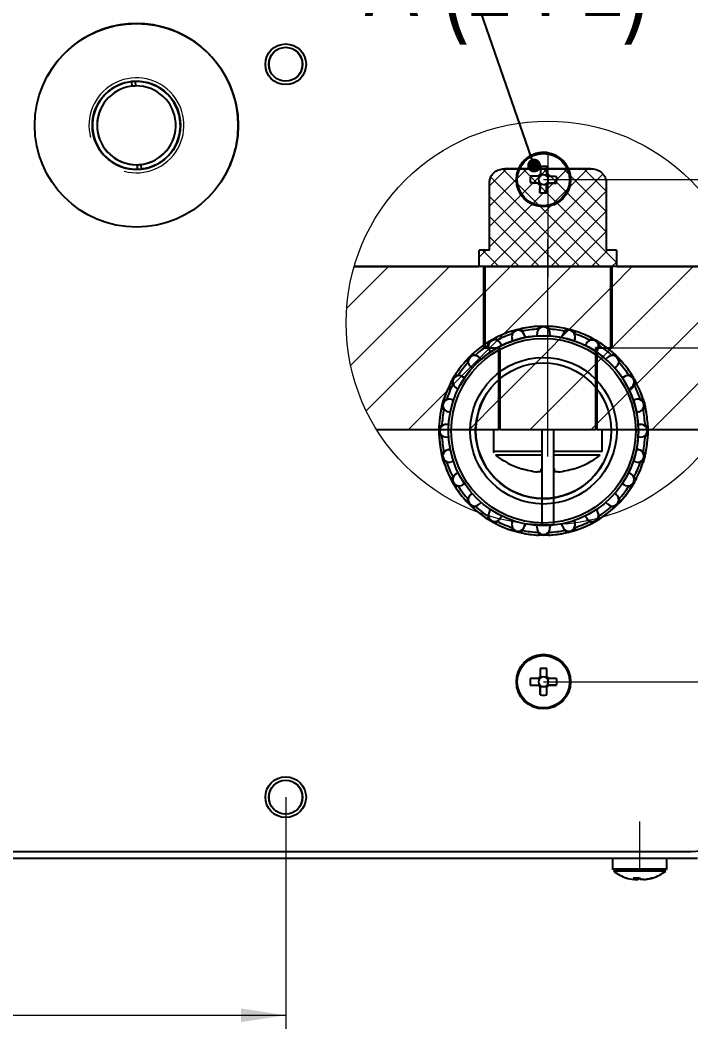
# Model space of a CAD drawing. Header units: millimetres. Extents: x 0 to 841, y -10 to 594.
# Drawn here: x 301.9 to 351.3, y 474.2 to 548.5 of the extents above; entities that cross this region are included whole.
import ezdxf

# ---------------------------------------------------------------- set-up
doc = ezdxf.new("R2010")
doc.units = ezdxf.units.MM
doc.linetypes.add('CENTERX2', pattern=[20.32, 12.7, -2.54, 2.54, -2.54])
doc.styles.add('SLDTEXTSTYLE0', font='TXT', dxfattribs={"width": 0.7})
doc.styles.add('SLDTEXTSTYLE5', font='TXT', dxfattribs={"width": 0.633333})
doc.dimstyles.new('SLDDIMSTYLE0', dxfattribs={"dimtxt": 3.5, "dimasz": 3.302, "dimexe": 0, "dimexo": 0.0625, "dimgap": 0.875, "dimtad": 2, "dimrnd": 1e-09, "dimzin": 12, "dimdsep": 46, "dimtxsty": 'SLDTEXTSTYLE0', "dimsah": 1, "dimcen": 0.09, "dimadec": 0, "dimazin": 3, "dimtfac": 1, "dimtofl": 0, "dimtmove": 0, "dimatfit": 3, "dimfxl": 0, "dimfrac": 2, "dimtolj": 1, "dimtzin": 12, "dimarcsym": 0})
doc.dimstyles.new('SLDDIMSTYLE1', dxfattribs={"dimtxt": 0.18, "dimasz": 1.016, "dimexe": 0, "dimexo": 0.0625, "dimgap": 0, "dimtad": 0, "dimtih": 1, "dimtoh": 1, "dimdec": 0, "dimrnd": 1e-09, "dimzin": 0, "dimdsep": 46, "dimtxsty": 'Standard', "dimblk1": 'DOT', "dimblk2": 'DOT', "dimsah": 1, "dimcen": 0.09, "dimadec": 0, "dimazin": 0, "dimtfac": 1.016, "dimtdec": 0, "dimtofl": 0, "dimtmove": 0, "dimatfit": 3, "dimldrblk": 'DOT', "dimfxl": 0, "dimfrac": 2, "dimtolj": 1, "dimtzin": 0, "dimarcsym": 0})
doc.dimstyles.new('SLDDIMSTYLE4', dxfattribs={"dimtxt": 3.5, "dimasz": 3.302, "dimexe": 0, "dimexo": 0.0625, "dimgap": 0.875, "dimtad": 2, "dimdec": 1, "dimrnd": 1e-09, "dimzin": 12, "dimdsep": 46, "dimtxsty": 'SLDTEXTSTYLE0', "dimsah": 1, "dimcen": 0.09, "dimadec": 0, "dimazin": 3, "dimtfac": 1, "dimtdec": 1, "dimtofl": 0, "dimtmove": 0, "dimatfit": 3, "dimfxl": 0, "dimfrac": 2, "dimtolj": 1, "dimtzin": 12, "dimarcsym": 0})
doc.dimstyles.new('SLDDIMSTYLE5', dxfattribs={"dimtxt": 3.5, "dimasz": 3.302, "dimexe": 0, "dimexo": 0.0625, "dimgap": 0.875, "dimtad": 2, "dimlfac": 0.5, "dimrnd": 1e-09, "dimzin": 12, "dimdsep": 46, "dimtxsty": 'SLDTEXTSTYLE0', "dimsah": 1, "dimcen": 0.09, "dimadec": 0, "dimazin": 3, "dimtfac": 1, "dimtmove": 0, "dimatfit": 0, "dimfxl": 0, "dimfrac": 2, "dimtolj": 1, "dimtzin": 12, "dimarcsym": 0})

# ---------------------------------------------------------------- blocks, each defined once
blk = doc.blocks.new('_D_6')
at = {"color": 7, "linetype": 'Continuous', "lineweight": 18}
for p, q in [((340.462, 536.722), (381.603, 536.722)), ((380.603, 536.722), (380.603, 499.722)), ((340.462, 499.722), (381.603, 499.722))]:
    blk.add_line(p, q, dxfattribs=at)
for points in [[(380.603, 536.722), (380.095, 533.42), (381.111, 533.42)], [(380.603, 499.722), (381.111, 503.024), (380.095, 503.024)]]:
    blk.add_solid(points, dxfattribs=at)
at = {"color": 7, "linetype": 'Continuous', "lineweight": 18, "insert": (376.092, 516.432), "char_height": 3.5, "attachment_point": 1, "rotation": 90, "style": 'SLDTEXTSTYLE0'}
blk.add_mtext('37', dxfattribs=at)
blk = doc.blocks.new('_D_7')
at = {"color": 7, "linetype": 'Continuous', "lineweight": 18}
for p, q in [((260.322, 491.222), (260.322, 474.154)), ((321.462, 491.222), (321.462, 474.154)), ((260.322, 475.154), (321.462, 475.154))]:
    blk.add_line(p, q, dxfattribs=at)
for points in [[(260.322, 475.154), (263.624, 474.646), (263.624, 475.662)], [(321.462, 475.154), (318.16, 475.662), (318.16, 474.646)]]:
    blk.add_solid(points, dxfattribs=at)
at = {"color": 7, "linetype": 'Continuous', "lineweight": 18, "insert": (287.577, 479.666), "char_height": 3.5, "attachment_point": 1, "rotation": 360, "style": 'SLDTEXTSTYLE0'}
blk.add_mtext('61', dxfattribs=at)
blk = doc.blocks.new('_Dot')
at = {"color": 0, "linetype": 'ByBlock', "lineweight": -2}
blk.add_line((-0.5, 0), (-1, 0), dxfattribs=at)
at = {"color": 0, "linetype": 'ByBlock', "const_width": 0.5}
blk.add_lwpolyline([(-0.25, 0, 1), (0.25, 0, 1)], format="xyb", close=True, dxfattribs=at)
blk = doc.blocks.new('SW_HATCH_0')
at = {"color": 0, "linetype": 'Continuous', "lineweight": 18}
for p, q in [((0.326, 7.81), (1.579, 9.063)), ((0.326, 6.313), (3.076, 9.063)), ((0.326, 4.816), (4.573, 9.063)), ((0.326, 3.32), (6.069, 9.063)), ((0.366, 1.863), (7.566, 9.063)), ((8.49, 1.863), (1.308, 9.045)), ((9.679, 2.171), (2.787, 9.063)), ((8.923, 4.424), (4.284, 9.063)), ((8.923, 5.921), (5.781, 9.063)), ((8.923, 7.417), (7.277, 9.063)), ((6.994, 1.863), (0.419, 8.437)), ((1.863, 1.863), (8.679, 8.679)), ((5.497, 1.863), (0.326, 7.034)), ((3.359, 1.863), (8.923, 7.426)), ((4, 1.863), (0.326, 5.537)), ((4.856, 1.863), (8.923, 5.929)), ((2.504, 1.863), (0.326, 4.04)), ((6.353, 1.863), (8.923, 4.432)), ((-0.43, 2.564), (0.069, 3.063)), ((1.007, 1.863), (-0.193, 3.063)), ((7.849, 1.863), (9.049, 3.063)), ((-10.206, -1.226), (-7.118, 1.863)), ((-9.912, -5.422), (-2.628, 1.863)), ((0, 0), (1.863, 1.863)), ((0.353, -4.137), (6.353, 1.863)), ((9.346, 1.863), (9.679, 2.195)), ((9.357, 0.376), (10.843, 1.863)), ((9.357, -4.114), (15.333, 1.863)), ((8.257, -9.704), (19.093, 1.133)), ((1.105, -7.875), (9.249, 0.268)), ((-8.764, -8.764), (-0.108, -0.108)), ((12.313, -10.137), (19.478, -2.972)), ((-5.647, -10.137), (0.353, -4.137)), ((8.257, -5.214), (9.333, -4.137)), ((3.333, -10.137), (8.144, -5.327)), ((-1.157, -10.137), (0.992, -7.988)), ((16.803, -10.137), (17.849, -9.092)), ((7.823, -10.137), (8.144, -9.817))]:
    blk.add_line(p, q, dxfattribs=at)
blk = doc.blocks.new('_D_9')
at = {"color": 7, "linetype": 'Continuous', "lineweight": 18}
for p, q in [((368.591, 530.322), (368.591, 536.672)), ((355.059, 530.322), (369.591, 530.322)), ((368.591, 530.322), (368.591, 524.322)), ((345.515, 524.322), (369.591, 524.322)), ((368.591, 524.322), (368.591, 517.972))]:
    blk.add_line(p, q, dxfattribs=at)
for points in [[(368.591, 530.322), (369.099, 533.624), (368.083, 533.624)], [(368.591, 524.322), (368.083, 521.02), (369.099, 521.02)]]:
    blk.add_solid(points, dxfattribs=at)
at = {"color": 7, "linetype": 'Continuous', "lineweight": 18, "insert": (364.079, 526.111), "char_height": 3.5, "attachment_point": 1, "rotation": 89.99976, "style": 'SLDTEXTSTYLE0'}
blk.add_mtext('3', dxfattribs=at)

msp = doc.modelspace()

# ---------------------------------------------------------------- linework, layer by layer
at = {"color": 7, "linetype": 'Continuous', "lineweight": 25}
for p, q in [((303.9, 544.355), (303.9, 544.355)), ((310.098, 543.943), (310.098, 543.943)), ((310.098, 543.943), (310.121, 543.603)), ((310.098, 543.943), (310.121, 543.603)), ((310.42, 543.623), (310.398, 543.963)), ((307.627, 542.292), (307.627, 542.292)), ((310.504, 537.824), (310.526, 537.484)), ((310.825, 537.504), (310.803, 537.844)), ((337.609, 537.522), (343.957, 537.522)), ((338.712, 537.691), (338.712, 537.691)), ((340.245, 537.698), (340.23, 537.07)), ((317.024, 537.092), (317.024, 537.092)), ((340.118, 536.633), (340.114, 536.49)), ((340.126, 536.97), (340.122, 536.827)), ((340.228, 536.99), (340.23, 537.07)), ((340.373, 537.066), (340.23, 537.07)), ((340.71, 537.058), (340.567, 537.062)), ((340.798, 536.474), (340.802, 536.617)), ((340.806, 536.811), (340.81, 536.954)), ((336.485, 531.522), (336.485, 536.522)), ((339.486, 536.505), (340.114, 536.49)), ((340.194, 536.488), (340.114, 536.49)), ((340.199, 535.758), (340.214, 536.386)), ((340.214, 536.386), (340.216, 536.466)), ((340.214, 536.386), (340.357, 536.383)), ((340.551, 536.378), (340.694, 536.375)), ((340.798, 536.474), (340.718, 536.476)), ((341.426, 536.459), (340.798, 536.474)), ((345.081, 536.522), (345.081, 531.522)), ((342.212, 535.754), (342.212, 535.754)), ((335.729, 530.322), (335.729, 531.522)), ((336.485, 531.522), (335.729, 531.522)), ((336.4, 531.522), (335.729, 531.522)), ((345.837, 531.522), (345.081, 531.522)), ((345.837, 531.522), (345.162, 531.522)), ((345.837, 531.522), (345.837, 530.322)), ((336.05, 530.322), (326.506, 530.322)), ((345.837, 530.322), (335.729, 530.322)), ((336.129, 530.322), (336.05, 530.322)), ((336.05, 530.322), (336.05, 524.322)), ((336.158, 530.322), (345.407, 530.322)), ((336.158, 524.322), (336.158, 530.322)), ((345.407, 530.322), (345.407, 524.322)), ((345.515, 530.322), (345.438, 530.322)), ((355.059, 530.322), (345.515, 530.322)), ((345.515, 524.322), (345.515, 530.322)), ((340.051, 525.63), (340.051, 525.63)), ((338.183, 524.841), (338.159, 525.007)), ((338.193, 525.385), (338.193, 525.385)), ((339.064, 525.249), (339.126, 525.093)), ((339.064, 525.249), (339.064, 525.249)), ((339.126, 525.093), (339.064, 525.249)), ((339.974, 525.205), (339.993, 525.372)), ((340.931, 525.372), (340.95, 525.205)), ((340.931, 525.372), (340.931, 525.372)), ((340.95, 525.205), (340.931, 525.372)), ((341.798, 525.093), (341.86, 525.249)), ((341.81, 525.114), (341.798, 525.093)), ((341.909, 525.385), (341.909, 525.385)), ((342.765, 525.007), (342.74, 524.841)), ((342.74, 524.841), (342.765, 525.007)), ((342.765, 525.007), (342.765, 525.007)), ((336.05, 524.322), (337.15, 524.322)), ((336.129, 524.322), (336.05, 524.322)), ((336.461, 524.668), (336.461, 524.668)), ((336.548, 524.026), (336.481, 524.18)), ((337.15, 524.322), (337.15, 518.322)), ((337.253, 524.322), (337.15, 524.322)), ((337.264, 518.322), (337.264, 524.322)), ((337.293, 524.648), (337.393, 524.513)), ((337.293, 524.648), (337.293, 524.648)), ((337.393, 524.513), (337.293, 524.648)), ((343.531, 524.513), (343.631, 524.648)), ((343.621, 524.629), (343.531, 524.513)), ((343.641, 524.668), (343.641, 524.668)), ((344.302, 524.322), (345.407, 524.322)), ((344.302, 524.322), (344.302, 518.322)), ((344.415, 524.322), (344.328, 524.322)), ((344.443, 524.18), (344.376, 524.026)), ((344.376, 524.026), (344.422, 524.146)), ((344.415, 518.322), (344.415, 524.322)), ((344.415, 524.322), (345.515, 524.322)), ((344.463, 524.213), (344.463, 524.213)), ((345.515, 524.322), (345.438, 524.322)), ((334.974, 523.527), (334.974, 523.527)), ((335.738, 523.609), (335.869, 523.505)), ((335.738, 523.609), (335.738, 523.609)), ((335.869, 523.505), (335.738, 523.609)), ((345.055, 523.505), (345.186, 523.609)), ((345.186, 523.609), (345.055, 523.505)), ((345.186, 523.609), (345.186, 523.609)), ((335.179, 522.815), (335.075, 522.946)), ((345.849, 522.946), (345.748, 522.821)), ((345.95, 523.072), (345.95, 523.072)), ((333.725, 521.951), (333.725, 521.951)), ((333.833, 522.04), (333.833, 522.04)), ((334.504, 522.203), (334.658, 522.136)), ((334.504, 522.203), (334.504, 522.203)), ((334.658, 522.136), (334.504, 522.203)), ((346.265, 522.136), (346.419, 522.203)), ((346.419, 522.203), (346.265, 522.136)), ((346.419, 522.203), (346.419, 522.203)), ((334.171, 521.291), (334.036, 521.391)), ((334.337, 521.612), (334.337, 521.611)), ((346.888, 521.391), (346.753, 521.291)), ((347.091, 521.585), (347.091, 521.585)), ((333.115, 520.308), (333.115, 520.308)), ((333.677, 520.525), (333.843, 520.501)), ((333.677, 520.525), (333.677, 520.525)), ((333.843, 520.501), (333.677, 520.525)), ((347.081, 520.501), (347.247, 520.525)), ((347.247, 520.525), (347.081, 520.501)), ((347.247, 520.525), (347.247, 520.525)), ((333.591, 519.558), (333.435, 519.62)), ((347.489, 519.62), (347.333, 519.558)), ((347.809, 519.853), (347.809, 519.853)), ((328.15, 518.322), (337.15, 518.322)), ((332.772, 518.606), (332.762, 518.222)), ((332.871, 518.449), (332.871, 518.449)), ((333.312, 518.691), (333.479, 518.71)), ((333.479, 518.71), (333.312, 518.691)), ((333.312, 518.691), (333.312, 518.691)), ((336.783, 518.322), (336.783, 516.702)), ((337.253, 518.322), (337.15, 518.322)), ((337.264, 518.322), (344.302, 518.322)), ((340.333, 518.322), (340.333, 511.303)), ((341.233, 511.303), (341.233, 518.322)), ((341.233, 518.322), (341.283, 518.322)), ((344.415, 518.322), (344.328, 518.322)), ((344.415, 518.322), (353.415, 518.322)), ((344.783, 516.702), (344.783, 518.322)), ((347.445, 518.71), (347.612, 518.691)), ((347.612, 518.691), (347.445, 518.71)), ((347.612, 518.691), (347.612, 518.691)), ((333.479, 517.734), (333.312, 517.753)), ((347.612, 517.753), (347.445, 517.734)), ((348.053, 517.995), (348.053, 517.995)), ((333.134, 516.623), (333.115, 516.591)), ((333.115, 516.591), (333.115, 516.591)), ((333.435, 516.824), (333.591, 516.886)), ((333.591, 516.886), (333.435, 516.824)), ((333.435, 516.824), (333.435, 516.824)), ((347.333, 516.886), (347.489, 516.824)), ((347.489, 516.824), (347.333, 516.886)), ((347.489, 516.824), (347.489, 516.824)), ((333.843, 515.944), (333.677, 515.919)), ((347.247, 515.919), (347.081, 515.944)), ((347.809, 516.136), (347.809, 516.136)), ((334.036, 515.053), (334.171, 515.153)), ((334.171, 515.153), (334.036, 515.053)), ((334.036, 515.053), (334.036, 515.053)), ((340.303, 515.186), (340.016, 515.186)), ((340.303, 515.186), (340.303, 515.398)), ((346.753, 515.153), (346.888, 515.053)), ((346.888, 515.053), (346.753, 515.153)), ((346.888, 515.053), (346.888, 515.053)), ((333.833, 514.859), (333.833, 514.859)), ((334.658, 514.308), (334.504, 514.241)), ((346.419, 514.241), (346.265, 514.308)), ((346.586, 514.832), (346.587, 514.833)), ((347.091, 514.404), (347.091, 514.405)), ((347.199, 514.494), (347.199, 514.494)), ((335.075, 513.498), (335.176, 513.624)), ((335.176, 513.624), (335.075, 513.498)), ((345.744, 513.629), (345.849, 513.498)), ((345.849, 513.498), (345.745, 513.629)), ((334.974, 513.372), (334.974, 513.372)), ((335.075, 513.498), (335.075, 513.498)), ((335.869, 512.939), (335.738, 512.835)), ((345.186, 512.835), (345.055, 512.939)), ((345.849, 513.498), (345.849, 513.498)), ((345.95, 512.917), (345.95, 512.917)), ((336.481, 512.265), (336.461, 512.231)), ((336.461, 512.231), (336.461, 512.231)), ((336.481, 512.265), (336.548, 512.418)), ((336.502, 512.298), (336.481, 512.265)), ((336.481, 512.265), (336.481, 512.265)), ((344.376, 512.418), (344.443, 512.265)), ((344.443, 512.265), (344.376, 512.418)), ((344.443, 512.265), (344.443, 512.265)), ((337.283, 511.776), (337.293, 511.796)), ((337.283, 511.776), (337.283, 511.776)), ((337.393, 511.931), (337.293, 511.796)), ((337.293, 511.796), (337.303, 511.816)), ((337.293, 511.796), (337.293, 511.796)), ((338.159, 511.437), (338.183, 511.603)), ((339.126, 511.351), (339.064, 511.195)), ((339.064, 511.195), (339.114, 511.331)), ((341.86, 511.195), (341.798, 511.351)), ((342.74, 511.603), (342.765, 511.437)), ((342.765, 511.437), (342.74, 511.603)), ((342.765, 511.437), (342.765, 511.437)), ((343.631, 511.796), (343.531, 511.931)), ((344.463, 511.776), (344.463, 511.776)), ((337.73, 511.023), (338.731, 510.719)), ((339.014, 511.059), (339.014, 511.059)), ((339.064, 511.195), (339.064, 511.195)), ((339.993, 511.072), (339.974, 511.239)), ((340.873, 510.814), (340.873, 510.814)), ((340.95, 511.239), (340.931, 511.072)), ((340.931, 511.072), (340.95, 511.239)), ((340.931, 511.072), (340.931, 511.072)), ((342.731, 511.059), (342.74, 511.077)), ((342.731, 511.059), (342.731, 511.059)), ((338.712, 500.691), (338.712, 500.691)), ((340.222, 500.692), (340.222, 500.064)), ((340.078, 499.962), (339.492, 499.962)), ((339.492, 499.482), (340.078, 499.482)), ((339.492, 499.482), (340.12, 499.482)), ((340.12, 499.962), (340.12, 499.819)), ((340.12, 499.625), (340.12, 499.482)), ((340.2, 499.482), (340.12, 499.482)), ((340.222, 499.984), (340.222, 500.064)), ((340.365, 500.064), (340.222, 500.064)), ((340.222, 499.38), (340.222, 499.46)), ((340.702, 500.064), (340.559, 500.064)), ((340.804, 499.482), (340.724, 499.482)), ((340.804, 499.819), (340.804, 499.962)), ((340.804, 499.482), (340.804, 499.625)), ((341.432, 499.482), (340.804, 499.482)), ((341.432, 499.962), (340.846, 499.962)), ((340.222, 498.752), (340.222, 499.38)), ((340.222, 499.38), (340.365, 499.38)), ((340.559, 499.38), (340.702, 499.38)), ((342.212, 498.754), (342.212, 498.754)), ((251.322, 487.222), (351.322, 487.222)), ((251.322, 487.222), (351.322, 487.222)), ((346.542, 487.222), (346.542, 487.222)), ((347.542, 487.222), (348.542, 487.222)), ((348.542, 487.222), (348.542, 487.222)), ((250.822, 486.722), (351.822, 486.722)), ((345.542, 486.722), (345.542, 485.912)), ((349.542, 485.912), (349.542, 486.722)), ((349.543, 485.913), (349.543, 486.722)), ((347.213, 485.154), (347.11, 485.154)), ((347.213, 485.154), (347.216, 485.283)), ((347.231, 485.154), (347.241, 485.282)), ((347.231, 485.154), (347.406, 485.154)), ((347.403, 485.282), (347.406, 485.154)), ((347.853, 485.154), (347.678, 485.154)), ((347.871, 485.154), (347.974, 485.154))]:
    msp.add_line(p, q, dxfattribs=at)
at = {"color": 7, "linetype": 'CENTERX2', "lineweight": 18}
for p, q in [((340.783, 538.522), (340.783, 529.522)), ((340.783, 524.322), (340.783, 532.322)), ((340.783, 516.322), (340.783, 524.322)), ((347.542, 489.42), (347.542, 485.912))]:
    msp.add_line(p, q, dxfattribs=at)
at = {"color": 7, "linetype": 'Continuous', "lineweight": 18}
msp.add_line((336.158, 524.322), (337.264, 524.322), dxfattribs=at)
at = {"color": 8, "linetype": 'Continuous', "lineweight": 25}
for p, q in [((351.322, 487.222), (351.322, 487.222)), ((349.543, 485.913), (349.542, 485.913))]:
    msp.add_line(p, q, dxfattribs=at)
at = {"color": 7, "linetype": 'Continuous', "lineweight": 25, "flags": 128}
for points in [[(343.957, 537.522), (343.367, 537.522), (342.607, 537.522), (341.726, 537.522), (340.783, 537.522), (339.84, 537.522), (338.959, 537.522), (338.198, 537.522), (337.609, 537.522)], [(340.245, 537.698), (340.243, 537.626), (340.241, 537.554), (340.24, 537.481), (340.238, 537.408), (340.236, 537.334), (340.235, 537.26), (340.233, 537.186), (340.231, 537.111)], [(340.711, 537.1), (340.713, 537.174), (340.714, 537.249), (340.716, 537.323), (340.718, 537.396), (340.72, 537.469), (340.721, 537.542), (340.723, 537.615), (340.725, 537.686)], [(340.084, 536.971), (340.01, 536.973), (339.935, 536.975), (339.861, 536.976), (339.788, 536.978), (339.715, 536.98), (339.642, 536.982), (339.57, 536.983), (339.498, 536.985)], [(341.438, 536.939), (341.366, 536.941), (341.293, 536.943), (341.221, 536.944), (341.147, 536.946), (341.074, 536.948), (341, 536.95), (340.926, 536.951), (340.851, 536.953)], [(339.486, 536.505), (339.558, 536.503), (339.631, 536.502), (339.703, 536.5), (339.777, 536.498), (339.85, 536.496), (339.924, 536.495), (339.998, 536.493), (340.073, 536.491)], [(340.213, 536.344), (340.211, 536.27), (340.209, 536.196), (340.208, 536.122), (340.206, 536.048), (340.204, 535.975), (340.203, 535.902), (340.201, 535.83), (340.199, 535.758)], [(340.679, 535.747), (340.681, 535.818), (340.682, 535.891), (340.684, 535.963), (340.686, 536.037), (340.688, 536.11), (340.689, 536.184), (340.691, 536.258), (340.693, 536.333)], [(340.84, 536.473), (340.914, 536.471), (340.989, 536.47), (341.062, 536.468), (341.136, 536.466), (341.209, 536.464), (341.282, 536.463), (341.354, 536.461), (341.426, 536.459)], [(326.506, 530.322), (327.128, 530.322), (329.289, 530.322), (331.64, 530.322), (334.142, 530.322), (335.706, 530.322)], [(345.858, 530.322), (347.424, 530.322), (349.926, 530.322), (352.277, 530.322), (354.438, 530.322), (355.059, 530.322)], [(338.123, 525.558), (338.124, 525.554), (338.127, 525.544), (338.133, 525.526), (338.14, 525.502), (338.15, 525.473), (338.16, 525.441), (338.171, 525.405), (338.183, 525.368)], [(338.82, 525.745), (338.821, 525.741), (338.823, 525.73), (338.827, 525.712), (338.832, 525.688), (338.839, 525.658), (338.846, 525.624), (338.854, 525.588), (338.862, 525.55)], [(340.101, 525.914), (340.101, 525.91), (340.102, 525.898), (340.103, 525.88), (340.104, 525.855), (340.105, 525.825), (340.107, 525.79), (340.109, 525.753), (340.11, 525.714)], [(340.823, 525.914), (340.823, 525.91), (340.822, 525.898), (340.821, 525.88), (340.82, 525.855), (340.819, 525.825), (340.817, 525.79), (340.815, 525.753), (340.813, 525.714)], [(342.104, 525.745), (342.103, 525.741), (342.101, 525.73), (342.097, 525.712), (342.092, 525.688), (342.085, 525.658), (342.078, 525.624), (342.07, 525.588), (342.061, 525.55)], [(342.801, 525.558), (342.8, 525.554), (342.797, 525.544), (342.791, 525.526), (342.783, 525.502), (342.774, 525.473), (342.764, 525.441), (342.752, 525.405), (342.74, 525.368)], [(336.304, 524.703), (336.306, 524.699), (336.312, 524.69), (336.322, 524.674), (336.335, 524.653), (336.352, 524.628), (336.37, 524.599), (336.391, 524.567), (336.412, 524.534)], [(336.929, 525.064), (336.93, 525.06), (336.936, 525.05), (336.944, 525.034), (336.956, 525.012), (336.97, 524.985), (336.985, 524.954), (337.003, 524.921), (337.02, 524.886)], [(343.995, 525.064), (343.993, 525.06), (343.988, 525.05), (343.98, 525.034), (343.968, 525.012), (343.954, 524.985), (343.938, 524.954), (343.921, 524.921), (343.903, 524.886)], [(344.62, 524.703), (344.618, 524.699), (344.612, 524.69), (344.602, 524.674), (344.589, 524.653), (344.572, 524.628), (344.554, 524.599), (344.533, 524.567), (344.512, 524.534)], [(334.768, 523.406), (334.771, 523.403), (334.779, 523.395), (334.793, 523.383), (334.811, 523.366), (334.834, 523.346), (334.859, 523.323), (334.887, 523.297), (334.916, 523.271)], [(335.278, 523.916), (335.281, 523.913), (335.289, 523.905), (335.301, 523.891), (335.318, 523.873), (335.338, 523.85), (335.362, 523.825), (335.387, 523.797), (335.413, 523.768)], [(345.645, 523.916), (345.643, 523.913), (345.635, 523.905), (345.623, 523.891), (345.606, 523.873), (345.586, 523.85), (345.562, 523.825), (345.537, 523.797), (345.511, 523.768)], [(346.156, 523.406), (346.153, 523.403), (346.145, 523.395), (346.131, 523.383), (346.113, 523.366), (346.09, 523.346), (346.065, 523.323), (346.037, 523.297), (346.008, 523.271)], [(333.725, 521.951), (333.524, 521.563), (333.317, 521.092)], [(333.62, 521.755), (333.624, 521.754), (333.634, 521.748), (333.65, 521.74), (333.672, 521.728), (333.699, 521.715), (333.73, 521.699), (333.763, 521.681), (333.798, 521.664)], [(333.981, 522.38), (333.985, 522.378), (333.994, 522.372), (334.01, 522.362), (334.031, 522.349), (334.056, 522.332), (334.085, 522.314), (334.117, 522.294), (334.15, 522.272)], [(346.943, 522.38), (346.939, 522.378), (346.93, 522.372), (346.914, 522.362), (346.893, 522.349), (346.868, 522.332), (346.839, 522.314), (346.807, 522.294), (346.774, 522.272)], [(347.303, 521.755), (347.3, 521.754), (347.29, 521.748), (347.273, 521.74), (347.251, 521.728), (347.224, 521.715), (347.194, 521.699), (347.16, 521.681), (347.126, 521.664)], [(347.091, 521.585), (347.109, 521.62), (347.126, 521.664)], [(333.204, 520.794), (333.104, 520.492), (332.959, 519.953)], [(333.126, 520.561), (333.13, 520.56), (333.14, 520.557), (333.158, 520.551), (333.182, 520.544), (333.211, 520.534), (333.244, 520.524), (333.279, 520.513), (333.316, 520.501)], [(347.798, 520.561), (347.794, 520.56), (347.783, 520.557), (347.766, 520.551), (347.742, 520.544), (347.713, 520.534), (347.68, 520.524), (347.645, 520.513), (347.607, 520.501)], [(332.939, 519.864), (332.943, 519.863), (332.954, 519.861), (332.972, 519.857), (332.996, 519.852), (333.026, 519.845), (333.06, 519.838), (333.096, 519.83), (333.134, 519.822)], [(347.985, 519.864), (347.981, 519.863), (347.97, 519.861), (347.952, 519.857), (347.928, 519.852), (347.898, 519.845), (347.864, 519.838), (347.828, 519.83), (347.789, 519.822)], [(332.77, 518.583), (332.774, 518.583), (332.786, 518.582), (332.804, 518.581), (332.829, 518.58), (332.859, 518.579), (332.894, 518.577), (332.931, 518.575), (332.97, 518.574)], [(332.97, 518.574), (332.903, 518.5), (332.871, 518.449)], [(340.283, 518.322), (340.321, 518.322), (340.333, 518.322)], [(348.153, 518.583), (348.15, 518.583), (348.138, 518.582), (348.12, 518.581), (348.095, 518.58), (348.065, 518.579), (348.03, 518.577), (347.993, 518.575), (347.954, 518.574)], [(332.97, 517.871), (332.931, 517.869), (332.894, 517.867), (332.859, 517.865), (332.829, 517.864), (332.804, 517.863), (332.786, 517.862), (332.774, 517.861), (332.77, 517.861)], [(347.954, 517.871), (347.993, 517.869), (348.03, 517.867), (348.065, 517.865), (348.095, 517.864), (348.12, 517.863), (348.138, 517.862), (348.15, 517.861), (348.153, 517.861)], [(333.134, 516.623), (333.096, 516.614), (333.06, 516.606), (333.026, 516.599), (332.996, 516.593), (332.972, 516.587), (332.954, 516.583), (332.943, 516.581), (332.939, 516.58)], [(347.789, 516.623), (347.828, 516.614), (347.864, 516.606), (347.898, 516.599), (347.928, 516.593), (347.952, 516.587), (347.97, 516.583), (347.981, 516.581), (347.985, 516.58)], [(333.316, 515.944), (333.279, 515.932), (333.244, 515.92), (333.211, 515.91), (333.182, 515.901), (333.158, 515.893), (333.14, 515.887), (333.13, 515.884), (333.126, 515.883)], [(340.333, 516.415), (339.925, 516.415), (338.854, 516.415), (337.956, 516.415), (337.308, 516.415), (336.969, 516.415), (336.926, 516.415)], [(344.64, 516.415), (344.468, 516.415), (343.97, 516.415), (343.188, 516.415), (342.192, 516.415), (341.233, 516.415)], [(347.607, 515.944), (347.645, 515.932), (347.68, 515.92), (347.713, 515.91), (347.742, 515.901), (347.766, 515.893), (347.783, 515.887), (347.794, 515.884), (347.798, 515.883)], [(338.843, 515.442), (338.839, 515.435), (338.836, 515.43), (338.835, 515.427), (338.834, 515.426), (338.835, 515.427), (338.836, 515.43), (338.839, 515.435), (338.842, 515.442)], [(340.303, 515.442), (340.303, 515.398), (340.303, 515.357), (340.303, 515.32), (340.303, 515.287), (340.303, 515.256), (340.303, 515.229), (340.303, 515.206), (340.303, 515.186)], [(341.263, 515.186), (341.263, 515.206), (341.263, 515.229), (341.263, 515.256), (341.263, 515.287), (341.263, 515.32), (341.263, 515.357), (341.263, 515.398), (341.263, 515.442)], [(341.55, 515.186), (341.522, 515.186), (341.491, 515.186), (341.458, 515.186), (341.423, 515.186), (341.386, 515.186), (341.346, 515.186), (341.306, 515.186), (341.263, 515.186)], [(333.798, 514.781), (333.763, 514.763), (333.73, 514.746), (333.699, 514.73), (333.672, 514.716), (333.65, 514.704), (333.634, 514.696), (333.624, 514.691), (333.62, 514.689)], [(347.126, 514.781), (347.16, 514.763), (347.194, 514.746), (347.224, 514.73), (347.251, 514.716), (347.273, 514.704), (347.29, 514.696), (347.3, 514.691), (347.303, 514.689)], [(334.15, 514.172), (334.117, 514.151), (334.085, 514.13), (334.056, 514.112), (334.031, 514.095), (334.01, 514.082), (333.994, 514.072), (333.985, 514.066), (333.981, 514.064)], [(346.774, 514.172), (346.807, 514.151), (346.839, 514.13), (346.868, 514.112), (346.893, 514.095), (346.914, 514.082), (346.93, 514.072), (346.939, 514.066), (346.943, 514.064)], [(334.916, 513.173), (334.887, 513.147), (334.859, 513.122), (334.834, 513.098), (334.811, 513.078), (334.793, 513.061), (334.779, 513.049), (334.771, 513.041), (334.768, 513.039)], [(346.008, 513.173), (346.037, 513.147), (346.065, 513.122), (346.09, 513.098), (346.113, 513.078), (346.131, 513.061), (346.145, 513.049), (346.153, 513.041), (346.156, 513.039)], [(335.413, 512.676), (335.387, 512.647), (335.362, 512.619), (335.338, 512.594), (335.318, 512.571), (335.301, 512.553), (335.289, 512.539), (335.281, 512.531), (335.278, 512.528)], [(345.511, 512.676), (345.537, 512.647), (345.562, 512.619), (345.586, 512.594), (345.606, 512.571), (345.623, 512.553), (345.635, 512.539), (345.643, 512.531), (345.645, 512.528)], [(336.412, 511.91), (336.391, 511.877), (336.37, 511.845), (336.352, 511.816), (336.335, 511.791), (336.322, 511.77), (336.312, 511.754), (336.306, 511.745), (336.304, 511.741)], [(337.02, 511.558), (337.003, 511.524), (336.985, 511.49), (336.97, 511.46), (336.956, 511.433), (336.944, 511.411), (336.936, 511.394), (336.93, 511.384), (336.929, 511.381)], [(343.903, 511.558), (343.921, 511.524), (343.938, 511.49), (343.954, 511.46), (343.968, 511.433), (343.98, 511.411), (343.988, 511.394), (343.993, 511.384), (343.995, 511.381)], [(344.463, 511.776), (344.482, 511.815), (344.512, 511.91)], [(344.512, 511.91), (344.533, 511.877), (344.554, 511.845), (344.572, 511.816), (344.589, 511.791), (344.602, 511.77), (344.612, 511.754), (344.618, 511.745), (344.62, 511.741)], [(338.183, 511.077), (338.171, 511.039), (338.16, 511.004), (338.15, 510.971), (338.14, 510.942), (338.133, 510.918), (338.127, 510.901), (338.124, 510.89), (338.123, 510.886)], [(338.862, 510.895), (338.854, 510.857), (338.846, 510.82), (338.839, 510.786), (338.832, 510.756), (338.827, 510.732), (338.823, 510.714), (338.821, 510.703), (338.82, 510.699)], [(340.11, 510.73), (340.109, 510.691), (340.107, 510.654), (340.105, 510.619), (340.104, 510.589), (340.103, 510.564), (340.102, 510.546), (340.101, 510.534), (340.101, 510.531)], [(340.813, 510.73), (340.815, 510.691), (340.817, 510.654), (340.819, 510.619), (340.82, 510.589), (340.821, 510.564), (340.822, 510.546), (340.823, 510.534), (340.823, 510.531)], [(342.061, 510.895), (342.07, 510.857), (342.078, 510.82), (342.085, 510.786), (342.092, 510.756), (342.097, 510.732), (342.101, 510.714), (342.103, 510.703), (342.104, 510.699)], [(342.067, 510.691), (342.175, 510.715), (342.715, 510.859)], [(342.74, 511.077), (342.752, 511.039), (342.764, 511.004), (342.774, 510.971), (342.783, 510.942), (342.791, 510.918), (342.797, 510.901), (342.8, 510.89), (342.801, 510.886)], [(340.222, 500.692), (340.222, 500.62), (340.222, 500.548), (340.222, 500.475), (340.222, 500.402), (340.222, 500.328), (340.222, 500.255), (340.222, 500.18), (340.222, 500.106)], [(340.702, 500.106), (340.702, 500.18), (340.702, 500.255), (340.702, 500.328), (340.702, 500.402), (340.702, 500.475), (340.702, 500.548), (340.702, 500.62), (340.702, 500.692)], [(340.846, 499.482), (340.92, 499.482), (340.994, 499.482), (341.068, 499.482), (341.142, 499.482), (341.215, 499.482), (341.288, 499.482), (341.36, 499.482), (341.432, 499.482)], [(342.212, 498.754), (342.373, 499.133), (342.462, 499.722)], [(340.222, 499.338), (340.222, 499.264), (340.222, 499.19), (340.222, 499.116), (340.222, 499.042), (340.222, 498.969), (340.222, 498.896), (340.222, 498.824), (340.222, 498.752)], [(340.702, 498.752), (340.702, 498.824), (340.702, 498.896), (340.702, 498.969), (340.702, 499.042), (340.702, 499.116), (340.702, 499.19), (340.702, 499.264), (340.702, 499.338)], [(346.542, 487.222), (346.618, 487.222), (346.835, 487.222), (347.159, 487.222), (347.542, 487.222)], [(349.471, 485.768), (349.44, 485.768), (349.254, 485.768), (348.916, 485.768), (348.456, 485.768), (347.915, 485.768), (347.341, 485.768), (346.785, 485.768), (346.296, 485.768), (345.917, 485.768), (345.683, 485.768), (345.614, 485.768)]]:
    msp.add_lwpolyline(points, dxfattribs=at)
at = {"color": 8, "linetype": 'Continuous', "lineweight": 25, "flags": 128}
for points in [[(340.333, 516.702), (339.893, 516.702), (338.783, 516.702), (337.851, 516.702), (337.179, 516.702), (336.828, 516.702), (336.783, 516.702)], [(344.783, 516.702), (344.605, 516.702), (344.088, 516.702), (343.277, 516.702), (342.244, 516.702), (341.233, 516.702)], [(349.542, 485.912), (349.51, 485.912), (349.318, 485.912), (348.967, 485.912), (348.49, 485.912), (347.929, 485.912), (347.334, 485.912), (346.757, 485.912), (346.249, 485.912), (345.857, 485.912), (345.614, 485.912), (345.542, 485.912)]]:
    msp.add_lwpolyline(points, dxfattribs=at)
at = {"color": 7, "linetype": 'Continuous', "lineweight": 25}
for centre, radius in [((310.462, 540.724), 7.5), ((321.462, 545.222), 1.5), ((321.462, 545.222), 1.25), ((310.462, 540.724), 3.25), ((340.462, 536.722), 2), ((340.462, 536.722), 1.928), ((340.462, 518.222), 7), ((340.462, 518.222), 6.8), ((340.462, 518.222), 5.4), ((340.462, 518.222), 5), ((340.462, 499.722), 2), ((340.462, 499.722), 1.928), ((321.462, 491.222), 1.5), ((321.462, 491.222), 1.25)]:
    msp.add_circle(centre, radius, dxfattribs=at)
at = {"color": 7, "linetype": 'Continuous', "lineweight": 18}
msp.add_circle((340.783, 526.165), 14.869, dxfattribs=at)
at = {"color": 7, "linetype": 'Continuous', "lineweight": 25}
for centre, radius, start, end in [((310.462, 540.724), 7.5, 359.99965, 151.03897), ((310.462, 540.724), 3.24, 96.44255, 271.13549), ((310.462, 540.724), 2.9, 96.75392, 270.82412), ((310.462, 540.724), 3.24, 3.78902, 151.03897), ((310.462, 540.724), 3.24, 91.13549, 96.44255), ((310.462, 540.724), 2.9, 90.82412, 96.75392), ((310.462, 540.724), 3.24, 276.44255, 91.13549), ((310.462, 540.724), 2.9, 276.75392, 90.82412), ((310.462, 540.724), 3.25, 151.03897, 179.99965), ((310.462, 540.724), 2.9, 151.03897, 331.03897), ((310.462, 540.724), 3.25, 179.99965, 331.03897), ((310.462, 540.724), 3.24, 331.03897, 3.78902), ((310.462, 540.724), 7.5, 331.03897, 359.99965), ((340.462, 536.722), 2, 331.03897, 151.03897), ((310.462, 540.724), 2.9, 270.82412, 276.75392), ((310.462, 540.724), 3.24, 271.13549, 276.44255), ((340.318, 530.61), 7.088, 86.7094, 90.59028), ((346.568, 536.578), 7.082, 176.70726, 180.5916), ((340.462, 536.722), 0.453, 120.67708, 146.62137), ((340.462, 536.722), 0.356, 162.81714, 194.48131), ((340.462, 536.722), 0.356, 194.48131, 221.11157), ((340.462, 536.722), 0.355, 136.18688, 162.81714), ((340.462, 536.722), 0.355, 131.11157, 136.18688), ((340.462, 536.722), 0.355, 104.48131, 131.11157), ((340.462, 536.722), 0.355, 72.81714, 104.48131), ((340.462, 536.722), 0.355, 46.18688, 72.81714), ((340.462, 536.722), 0.356, 41.11157, 46.18688), ((340.462, 536.722), 0.453, 30.67708, 56.62137), ((340.462, 536.722), 0.356, 316.18688, 342.81714), ((340.462, 536.722), 0.356, 14.48131, 41.11157), ((340.462, 536.722), 0.356, 342.81714, 14.48131), ((334.36, 536.866), 7.078, 356.70568, 0.5922), ((340.462, 536.722), 0.453, 210.67708, 236.62137), ((340.462, 536.722), 0.356, 221.11157, 226.18688), ((340.462, 536.722), 0.356, 226.18688, 252.81714), ((340.462, 536.722), 0.356, 252.81714, 284.48131), ((340.462, 536.722), 0.356, 284.48131, 311.11157), ((340.462, 536.722), 0.453, 300.67708, 326.62137), ((340.462, 536.722), 0.356, 311.11157, 316.18688), ((340.606, 542.818), 7.072, 266.70329, 270.59286), ((340.462, 518.222), 7.7, 109.55692, 124.6725), ((340.462, 518.222), 7.7, 107.68663, 117.31337), ((340.462, 518.222), 7.7, 41.28211, 108.30835), ((338.603, 525.158), 0.47, 11.25, 198.75), ((338.603, 525.158), 0.47, 56.53201, 151.03897), ((340.462, 518.222), 7.7, 92.68663, 102.31337), ((340.462, 518.222), 7.5, 92.68663, 102.31337), ((338.603, 525.158), 0.47, 11.25, 56.53201), ((340.462, 525.402), 0.47, 356.25, 183.75), ((340.462, 525.402), 0.47, 138.46799, 151.03897), ((340.462, 525.402), 0.47, 41.53201, 138.46799), ((340.462, 525.402), 0.47, 356.25, 41.53201), ((340.462, 518.222), 7.5, 77.68663, 87.31337), ((340.462, 518.222), 7.7, 77.68663, 87.31337), ((342.32, 525.158), 0.47, 341.25, 168.75), ((342.32, 525.158), 0.47, 123.46799, 151.03897), ((342.32, 525.158), 0.47, 26.53201, 123.46799), ((340.462, 518.222), 7.7, 62.68663, 72.31337), ((340.462, 518.222), 7, 359.99965, 151.03897), ((340.462, 518.222), 7.7, 122.68663, 132.31337), ((336.872, 524.44), 0.47, 26.25, 213.75), ((336.872, 524.44), 0.47, 71.53201, 151.03897), ((340.462, 518.222), 7.5, 107.68663, 117.31337), ((336.872, 524.44), 0.47, 26.25, 71.53201), ((342.32, 525.158), 0.47, 341.25, 26.53201), ((340.462, 518.222), 7.5, 62.68663, 72.31337), ((344.052, 524.44), 0.47, 326.25, 153.75), ((344.052, 524.44), 0.47, 108.46799, 151.03897), ((344.052, 524.44), 0.47, 11.53201, 108.46799), ((340.462, 518.222), 7.7, 47.68663, 57.31337), ((340.462, 518.222), 7.5, 122.68663, 132.31337), ((344.052, 524.44), 0.47, 331.03897, 11.53201), ((340.462, 518.222), 7.5, 47.68663, 57.31337), ((340.462, 518.222), 7.7, 137.68663, 147.31337), ((340.462, 518.222), 7.5, 137.68663, 147.31337), ((335.385, 523.299), 0.47, 41.25, 228.75), ((335.385, 523.299), 0.47, 86.53201, 151.03897), ((335.385, 523.299), 0.47, 41.25, 86.53201), ((345.539, 523.299), 0.47, 311.25, 138.75), ((345.539, 523.299), 0.47, 93.46799, 138.75), ((345.539, 523.299), 0.47, 356.53201, 93.46799), ((345.539, 523.299), 0.47, 331.03897, 356.53201), ((340.462, 518.222), 7.5, 32.68663, 42.31337), ((340.462, 518.222), 7.7, 32.68663, 42.31337), ((340.462, 518.222), 7.7, 151.03897, 179.99965), ((340.462, 518.222), 7.7, 152.68663, 162.31337), ((334.244, 521.812), 0.47, 56.25, 243.75), ((334.244, 521.812), 0.47, 101.53201, 151.03897), ((334.244, 521.812), 0.47, 56.25, 101.53201), ((346.68, 521.812), 0.47, 296.25, 123.75), ((346.68, 521.812), 0.47, 78.46799, 123.75), ((346.68, 521.812), 0.47, 341.53201, 78.46799), ((340.462, 518.222), 7.7, 17.68663, 27.31337), ((340.462, 518.222), 7.5, 152.68663, 162.31337), ((340.462, 518.222), 7.5, 17.68663, 27.31337), ((340.462, 518.222), 7.7, 8.24258, 22.25139), ((333.526, 520.08), 0.47, 71.25, 258.75), ((333.526, 520.081), 0.47, 116.53201, 151.03897), ((333.526, 520.081), 0.47, 71.25, 116.53201), ((340.462, 518.222), 5, 151.03897, 331.03897), ((347.398, 520.08), 0.47, 281.25, 108.75), ((347.398, 520.081), 0.47, 63.46799, 108.75), ((347.398, 520.081), 0.47, 331.03897, 63.46799), ((340.462, 518.222), 7.7, 167.68663, 177.31337), ((340.462, 518.222), 7.5, 167.68663, 177.31337), ((340.462, 518.222), 7.5, 2.68663, 12.31337), ((340.462, 518.222), 7.7, 2.68663, 12.31337), ((340.462, 518.222), 7.7, 351.1722, 5.53581), ((340.462, 518.222), 7.7, 179.99965, 331.03897), ((333.282, 518.222), 0.47, 86.25, 273.75), ((333.282, 518.222), 0.47, 86.25, 131.53201), ((340.462, 518.222), 7, 331.03897, 359.99965), ((347.642, 518.222), 0.47, 266.25, 93.75), ((347.642, 518.222), 0.47, 48.46799, 93.75), ((347.642, 518.222), 0.47, 331.03897, 48.46799), ((340.462, 518.222), 7.7, 182.68663, 192.31337), ((340.462, 518.222), 7.5, 182.68663, 192.31337), ((340.462, 518.222), 7.5, 347.68663, 357.31337), ((340.462, 518.222), 7.7, 347.68663, 357.31337), ((333.526, 516.364), 0.47, 101.25, 288.75), ((333.526, 516.364), 0.47, 101.25, 146.53201), ((347.398, 516.364), 0.47, 251.25, 78.75), ((340.462, 518.222), 7.7, 332.97704, 349.07984), ((347.398, 516.364), 0.47, 33.46799, 78.75), ((347.398, 516.364), 0.47, 331.03897, 33.46799), ((340.462, 518.222), 7.7, 197.68663, 207.31337), ((340.462, 518.222), 7.5, 197.68663, 207.31337), ((340.783, 521.522), 6.4, 232.9403, 252.27504), ((340.783, 521.522), 6.4, 287.72565, 307.06044), ((340.462, 518.222), 7.5, 332.68663, 342.31337), ((340.462, 518.222), 7.7, 332.68663, 342.31337), ((334.244, 514.632), 0.47, 116.25, 303.75), ((334.244, 514.632), 0.47, 116.25, 151.03897), ((340.783, 521.522), 6.382, 252.29983, 263.09481), ((340.783, 521.521), 6.381, 276.90563, 287.70138), ((346.847, 517.492), 4.605, 206.43064, 206.65759), ((346.68, 514.632), 0.47, 236.25, 63.75), ((346.68, 514.632), 0.47, 18.46799, 63.75), ((340.462, 518.222), 7.7, 315.85711, 331.03897), ((346.68, 514.632), 0.47, 331.03897, 18.46799), ((340.462, 518.222), 7.7, 212.68663, 222.31337), ((340.462, 518.222), 7.5, 212.68663, 222.31337), ((340.462, 518.222), 7.5, 317.68663, 327.31337), ((340.462, 518.222), 7.7, 317.68663, 327.31337), ((335.385, 513.145), 0.47, 131.25, 318.75), ((335.385, 513.145), 0.47, 131.25, 151.03897), ((345.539, 513.145), 0.47, 221.25, 48.75), ((345.539, 513.145), 0.47, 3.46799, 48.75), ((345.539, 513.145), 0.47, 331.03897, 3.46799), ((340.462, 518.222), 7.7, 227.68663, 237.31337), ((340.462, 518.222), 7.5, 227.68663, 237.31337), ((336.872, 512.004), 0.47, 146.25, 333.75), ((344.052, 512.004), 0.47, 206.25, 33.75), ((344.052, 512.004), 0.47, 348.46799, 33.75), ((340.462, 518.222), 7.5, 302.68663, 312.31337), ((340.462, 518.222), 7.7, 302.68663, 312.31337), ((340.462, 518.222), 7.7, 242.68663, 252.31337), ((340.462, 518.222), 7.5, 242.68663, 252.31337), ((338.603, 511.286), 0.47, 161.25, 348.75), ((342.32, 511.286), 0.47, 191.25, 18.75), ((340.462, 518.222), 7.5, 287.68663, 297.31337), ((342.32, 511.286), 0.47, 333.46799, 18.75), ((340.462, 518.222), 7.7, 287.68663, 297.31337), ((340.462, 518.222), 7.7, 257.68663, 267.31337), ((340.462, 518.222), 7.5, 257.68663, 267.31337), ((338.603, 511.286), 0.47, 331.03897, 348.75), ((340.462, 511.042), 0.47, 176.25, 3.75), ((340.462, 518.222), 7.5, 272.68663, 282.31337), ((340.462, 518.222), 7.7, 272.68663, 282.31337), ((340.462, 511.042), 0.47, 331.03897, 3.75), ((340.462, 499.722), 2, 0.00049, 151.03897), ((340.462, 493.615), 7.081, 88.0595, 91.94406), ((346.563, 499.722), 7.076, 178.05664, 181.94425), ((340.462, 499.722), 0.453, 122.02821, 147.97249), ((340.462, 499.722), 0.453, 212.02821, 237.97249), ((340.462, 499.722), 0.355, 164.16826, 195.83244), ((340.462, 499.722), 0.356, 137.53801, 164.16826), ((340.462, 499.722), 0.355, 195.83244, 222.46269), ((340.462, 499.722), 0.356, 132.46269, 137.53801), ((340.462, 499.722), 0.355, 222.46269, 227.53801), ((340.462, 499.722), 0.356, 105.83244, 132.46269), ((340.462, 499.722), 0.355, 227.53801, 254.16826), ((340.462, 499.722), 0.356, 74.16826, 105.83244), ((340.462, 499.722), 0.355, 47.53801, 74.16826), ((340.462, 499.722), 0.356, 285.83244, 312.46269), ((340.462, 499.722), 0.453, 32.02821, 57.97249), ((340.462, 499.722), 0.355, 42.46269, 47.53801), ((340.462, 499.722), 0.453, 302.02821, 327.97249), ((340.462, 499.722), 0.355, 312.46269, 317.53801), ((340.462, 499.722), 0.356, 15.83244, 42.46269), ((340.462, 499.722), 0.356, 317.53801, 344.16826), ((340.462, 499.722), 0.356, 344.16826, 15.83244), ((334.358, 499.722), 7.078, 358.05743, 1.94346), ((340.462, 505.822), 7.074, 268.05574, 271.94426), ((340.462, 499.722), 0.356, 254.16826, 285.83244), ((351.322, 495.222), 8, 269.99986, 359.99963), ((347.542, 488.322), 3.2, 232.94001, 252.63628), ((347.542, 488.322), 3.2, 287.36826, 307.05972), ((347.484, 488.134), 3.003, 251.74069, 262.86148), ((347.298, 488.582), 3.308, 265.97301, 274.02699), ((347.42, 485.541), 0.439, 216.19739, 241.89295), ((347.199, 485.541), 0.439, 298.10613, 323.80353), ((347.885, 485.541), 0.439, 216.19739, 241.89295), ((347.48, 488.134), 3.004, 277.13835, 288.25663), ((347.6, 488.135), 3.005, 277.14025, 288.25472), ((348.481, 485.501), 0.227, 254.5768, 285.4232)]:
    msp.add_arc(centre, radius, start, end, dxfattribs=at)
at = {"color": 7, "linetype": 'Continuous', "lineweight": 0}
for centre, radius in [((321.462, 545.222), 1.22), ((321.462, 545.222), 1.22), ((310.462, 540.724), 3.5), ((321.462, 491.222), 1.22), ((321.462, 491.222), 1.22)]:
    msp.add_arc(centre, radius, 255, 195, dxfattribs=at)
at = {"color": 7, "linetype": 'Continuous', "lineweight": 25}
for centre, major_axis, ratio, start_param, end_param in [((340.418, 536.723), (0.314, -0.007), 0.990104, 2.822911, 3.458044), ((340.463, 536.766), (0.007, 0.314), 0.990138, 5.965034, 6.600166), ((340.506, 536.721), (0.314, -0.008), 0.990127, 5.966737, 6.601869), ((340.461, 536.678), (0.008, 0.314), 0.990094, 2.824609, 3.459742), ((340.418, 499.722), (0.314, 0), 0.990104, 2.822925, 3.458058), ((340.462, 499.766), (0, 0.314), 0.990138, 5.965008, 6.60014), ((340.506, 499.722), (0.314, 0), 0.990128, 5.966723, 6.601855), ((340.462, 499.678), (0, 0.314), 0.990094, 2.824635, 3.459768)]:
    msp.add_ellipse(centre, major_axis=major_axis, ratio=ratio, start_param=start_param, end_param=end_param, dxfattribs=at)
for points, knots in [([(336.485, 536.522), (336.492, 536.609), (336.508, 536.801), (336.647, 537.073), (336.877, 537.308), (337.189, 537.472), (337.447, 537.52), (337.591, 537.521), (337.609, 537.522)], [0, 0, 0, 0, 0.1571, 0.343911, 0.535358, 0.741063, 0.968201, 1, 1, 1, 1]), ([(343.957, 537.522), (343.971, 537.522), (344.143, 537.52), (344.458, 537.453), (344.816, 537.211), (345.027, 536.893), (345.08, 536.651), (345.081, 536.532), (345.081, 536.522)], [0, 0, 0, 0, 0.02506, 0.31063, 0.564604, 0.784845, 0.982383, 1, 1, 1, 1]), ([(340.205, 536.968), (340.193, 536.969), (340.155, 536.969), (340.116, 536.97), (340.089, 536.971), (340.084, 536.971)], [0, 0, 0, 0, 0.290538, 0.882552, 1, 1, 1, 1]), ([(340.231, 537.111), (340.231, 537.107), (340.23, 537.08), (340.229, 537.04), (340.228, 537.002), (340.228, 536.99)], [0, 0, 0, 0, 0.117451, 0.709465, 1, 1, 1, 1]), ([(340.708, 536.979), (340.708, 536.991), (340.709, 537.029), (340.71, 537.068), (340.711, 537.096), (340.711, 537.1)], [0, 0, 0, 0, 0.290537, 0.882549, 1, 1, 1, 1]), ([(340.851, 536.953), (340.847, 536.953), (340.819, 536.954), (340.78, 536.955), (340.742, 536.956), (340.73, 536.956)], [0, 0, 0, 0, 0.1174508, 0.7094628, 1, 1, 1, 1]), ([(340.073, 536.491), (340.077, 536.491), (340.104, 536.49), (340.144, 536.49), (340.182, 536.489), (340.194, 536.488)], [0, 0, 0, 0, 0.117451, 0.709462, 1, 1, 1, 1]), ([(340.216, 536.466), (340.216, 536.453), (340.215, 536.415), (340.214, 536.376), (340.213, 536.349), (340.213, 536.344)], [0, 0, 0, 0, 0.290535, 0.882549, 1, 1, 1, 1]), ([(340.693, 536.333), (340.693, 536.337), (340.694, 536.365), (340.695, 536.404), (340.695, 536.442), (340.696, 536.454)], [0, 0, 0, 0, 0.117449, 0.709464, 1, 1, 1, 1]), ([(340.718, 536.476), (340.731, 536.476), (340.769, 536.475), (340.808, 536.474), (340.835, 536.473), (340.84, 536.473)], [0, 0, 0, 0, 0.290535, 0.882549, 1, 1, 1, 1]), ([(338.123, 525.558), (338.181, 525.576), (338.292, 525.611), (338.468, 525.66), (338.642, 525.705), (338.764, 525.732), (338.82, 525.745)], [0, 0, 0, 0, 0.251218, 0.483957, 0.76421, 1, 1, 1, 1]), ([(340.101, 525.914), (340.162, 525.916), (340.279, 525.921), (340.461, 525.923), (340.641, 525.921), (340.766, 525.916), (340.823, 525.914)], [0, 0, 0, 0, 0.251219, 0.483954, 0.764205, 1, 1, 1, 1]), ([(342.104, 525.745), (342.163, 525.732), (342.278, 525.706), (342.454, 525.661), (342.628, 525.612), (342.747, 525.575), (342.801, 525.558)], [0, 0, 0, 0, 0.251217, 0.483956, 0.764209, 1, 1, 1, 1]), ([(336.304, 524.703), (336.355, 524.735), (336.454, 524.798), (336.611, 524.891), (336.768, 524.979), (336.878, 525.037), (336.929, 525.064)], [0, 0, 0, 0, 0.251225, 0.483961, 0.764209, 1, 1, 1, 1]), ([(343.995, 525.064), (344.049, 525.035), (344.153, 524.981), (344.311, 524.891), (344.467, 524.8), (344.572, 524.733), (344.62, 524.703)], [0, 0, 0, 0, 0.251212, 0.483955, 0.764209, 1, 1, 1, 1]), ([(334.768, 523.406), (334.809, 523.45), (334.889, 523.536), (335.016, 523.667), (335.145, 523.793), (335.236, 523.877), (335.278, 523.916)], [0, 0, 0, 0, 0.251213, 0.483956, 0.764202, 1, 1, 1, 1]), ([(345.645, 523.916), (345.69, 523.875), (345.776, 523.795), (345.906, 523.668), (346.033, 523.539), (346.117, 523.448), (346.156, 523.406)], [0, 0, 0, 0, 0.25122, 0.483958, 0.764212, 1, 1, 1, 1]), ([(333.62, 521.755), (333.649, 521.809), (333.703, 521.913), (333.793, 522.072), (333.884, 522.227), (333.951, 522.332), (333.981, 522.38)], [0, 0, 0, 0, 0.251222, 0.48396, 0.764208, 1, 1, 1, 1]), ([(346.943, 522.38), (346.975, 522.329), (347.038, 522.23), (347.13, 522.073), (347.219, 521.916), (347.277, 521.806), (347.303, 521.755)], [0, 0, 0, 0, 0.2512244, 0.4839642, 0.7642153, 1, 1, 1, 1]), ([(332.939, 519.864), (332.952, 519.924), (332.978, 520.038), (333.023, 520.214), (333.072, 520.388), (333.109, 520.507), (333.126, 520.561)], [0, 0, 0, 0, 0.251212, 0.483959, 0.764213, 1, 1, 1, 1]), ([(347.798, 520.561), (347.816, 520.503), (347.851, 520.392), (347.9, 520.216), (347.945, 520.042), (347.972, 519.92), (347.985, 519.864)], [0, 0, 0, 0, 0.251223, 0.483951, 0.764202, 1, 1, 1, 1]), ([(332.77, 517.861), (332.768, 517.922), (332.763, 518.039), (332.761, 518.221), (332.763, 518.401), (332.768, 518.526), (332.77, 518.583)], [0, 0, 0, 0, 0.2512119, 0.4839547, 0.7641921, 1, 1, 1, 1]), ([(348.153, 518.583), (348.156, 518.522), (348.161, 518.405), (348.163, 518.223), (348.161, 518.043), (348.156, 517.918), (348.153, 517.861)], [0, 0, 0, 0, 0.251231, 0.483953, 0.764211, 1, 1, 1, 1]), ([(333.126, 515.883), (333.108, 515.941), (333.073, 516.053), (333.024, 516.228), (332.979, 516.403), (332.952, 516.524), (332.939, 516.58)], [0, 0, 0, 0, 0.251205, 0.483953, 0.764203, 1, 1, 1, 1]), ([(336.785, 516.708), (336.784, 516.703), (336.778, 516.666), (336.791, 516.63), (336.803, 516.599)], [0, 0, 0, 0, 0.142109, 1, 1, 1, 1]), ([(347.985, 516.58), (347.971, 516.521), (347.946, 516.406), (347.9, 516.23), (347.852, 516.056), (347.815, 515.937), (347.798, 515.883)], [0, 0, 0, 0, 0.25123, 0.483957, 0.764212, 1, 1, 1, 1]), ([(333.981, 514.064), (333.949, 514.115), (333.886, 514.214), (333.793, 514.371), (333.705, 514.528), (333.647, 514.638), (333.62, 514.689)], [0, 0, 0, 0, 0.251212, 0.483957, 0.764212, 1, 1, 1, 1]), ([(347.303, 514.689), (347.275, 514.635), (347.221, 514.531), (347.131, 514.373), (347.04, 514.217), (346.973, 514.112), (346.943, 514.064)], [0, 0, 0, 0, 0.2512068, 0.483948, 0.7642029, 1, 1, 1, 1]), ([(335.278, 512.528), (335.234, 512.569), (335.148, 512.649), (335.017, 512.776), (334.891, 512.905), (334.807, 512.997), (334.768, 513.039)], [0, 0, 0, 0, 0.251223, 0.483948, 0.764197, 1, 1, 1, 1]), ([(346.156, 513.039), (346.115, 512.994), (346.035, 512.908), (345.908, 512.778), (345.779, 512.651), (345.687, 512.567), (345.645, 512.528)], [0, 0, 0, 0, 0.25123, 0.483957, 0.764205, 1, 1, 1, 1]), ([(336.929, 511.381), (336.875, 511.409), (336.771, 511.463), (336.612, 511.553), (336.457, 511.644), (336.352, 511.711), (336.304, 511.741)], [0, 0, 0, 0, 0.2512219, 0.4839552, 0.7642083, 1, 1, 1, 1]), ([(344.62, 511.741), (344.569, 511.709), (344.47, 511.646), (344.313, 511.554), (344.156, 511.465), (344.046, 511.407), (343.995, 511.381)], [0, 0, 0, 0, 0.251213, 0.483949, 0.764208, 1, 1, 1, 1]), ([(338.82, 510.699), (338.761, 510.713), (338.646, 510.738), (338.47, 510.784), (338.296, 510.832), (338.177, 510.869), (338.123, 510.886)], [0, 0, 0, 0, 0.2512242, 0.4839558, 0.7642069, 1, 1, 1, 1]), ([(342.801, 510.886), (342.743, 510.868), (342.631, 510.833), (342.456, 510.784), (342.281, 510.739), (342.16, 510.712), (342.104, 510.699)], [0, 0, 0, 0, 0.251217, 0.483956, 0.764209, 1, 1, 1, 1]), ([(340.823, 510.531), (340.762, 510.528), (340.645, 510.523), (340.463, 510.521), (340.283, 510.523), (340.158, 510.528), (340.101, 510.531)], [0, 0, 0, 0, 0.251223, 0.483958, 0.764208, 1, 1, 1, 1]), ([(340.2, 499.962), (340.187, 499.962), (340.149, 499.962), (340.11, 499.962), (340.083, 499.962), (340.078, 499.962)], [0, 0, 0, 0, 0.290535, 0.882549, 1, 1, 1, 1]), ([(340.078, 499.482), (340.083, 499.482), (340.11, 499.482), (340.149, 499.482), (340.187, 499.482), (340.2, 499.482)], [0, 0, 0, 0, 0.117449, 0.709464, 1, 1, 1, 1]), ([(340.222, 500.106), (340.222, 500.101), (340.222, 500.074), (340.222, 500.035), (340.222, 499.997), (340.222, 499.984)], [0, 0, 0, 0, 0.117451, 0.709463, 1, 1, 1, 1]), ([(340.222, 499.46), (340.222, 499.447), (340.222, 499.409), (340.222, 499.37), (340.222, 499.343), (340.222, 499.338)], [0, 0, 0, 0, 0.2905363, 0.8825514, 1, 1, 1, 1]), ([(340.702, 499.984), (340.702, 499.997), (340.702, 500.035), (340.702, 500.074), (340.702, 500.101), (340.702, 500.106)], [0, 0, 0, 0, 0.2905375, 0.8825516, 1, 1, 1, 1]), ([(340.702, 499.338), (340.702, 499.343), (340.702, 499.37), (340.702, 499.409), (340.702, 499.447), (340.702, 499.46)], [0, 0, 0, 0, 0.117451, 0.709463, 1, 1, 1, 1]), ([(340.846, 499.962), (340.841, 499.962), (340.814, 499.962), (340.775, 499.962), (340.737, 499.962), (340.724, 499.962)], [0, 0, 0, 0, 0.117451, 0.709465, 1, 1, 1, 1]), ([(340.724, 499.482), (340.737, 499.482), (340.775, 499.482), (340.814, 499.482), (340.841, 499.482), (340.846, 499.482)], [0, 0, 0, 0, 0.290537, 0.882549, 1, 1, 1, 1]), ([(345.545, 485.912), (345.543, 485.903), (345.541, 485.893), (345.545, 485.883), (345.545, 485.883)], [0, 0, 0, 0, 0.9405548, 1, 1, 1, 1]), ([(349.53, 485.851), (349.531, 485.853), (349.541, 485.87), (349.54, 485.89), (349.54, 485.908)], [0, 0, 0, 0, 0.118231, 1, 1, 1, 1])]:
    msp.add_open_spline(points, degree=3, knots=knots, dxfattribs=at)

# ---------------------------------------------------------------- block references
at = {"color": 7, "linetype": 'Continuous', "lineweight": 18}
msp.add_blockref('SW_HATCH_0', (336.158, 528.459), dxfattribs=at)

# ---------------------------------------------------------------- texts
at = {"color": 7, "linetype": 'Continuous', "lineweight": 0, "insert": (337.818, 555.775), "char_height": 7, "attachment_point": 2, "style": 'SLDTEXTSTYLE5'}
msp.add_mtext('A (2 : 1)', dxfattribs=at)

# ---------------------------------------------------------------- dimensions: what is measured, and where the dimension line sits
at = {"color": 7, "linetype": 'Continuous', "lineweight": 18}
for base, p1, p2, angle, dimstyle, picture, middle in [((380.603, 499.722), (340.462, 536.722), (340.462, 499.722), 90, 'SLDDIMSTYLE0', '_D_6', (380.603, 518.547)), ((368.591, 524.322), (355.059, 530.322), (345.515, 524.322), 89.99976, 'SLDDIMSTYLE5', '_D_9', (368.591, 527.105)), ((321.462, 475.154), (260.322, 491.222), (321.462, 491.222), 360, 'SLDDIMSTYLE4', '_D_7', (289.443, 475.154))]:
    dim = msp.add_linear_dim(base=base, p1=p1, p2=p2, angle=angle, dimstyle=dimstyle, dxfattribs=at)
    dim.commit()
    dim.dimension.update_dxf_attribs({"geometry": picture, "text_midpoint": middle, "dimtype": 160})

# ---------------------------------------------------------------- leaders
at = {"color": 7, "linetype": 'Continuous', "lineweight": 0}
msp.add_leader([(339.769, 537.76), (327.399, 573.518)], dimstyle='SLDDIMSTYLE1', dxfattribs=at)

doc.saveas('drawing.dxf')
